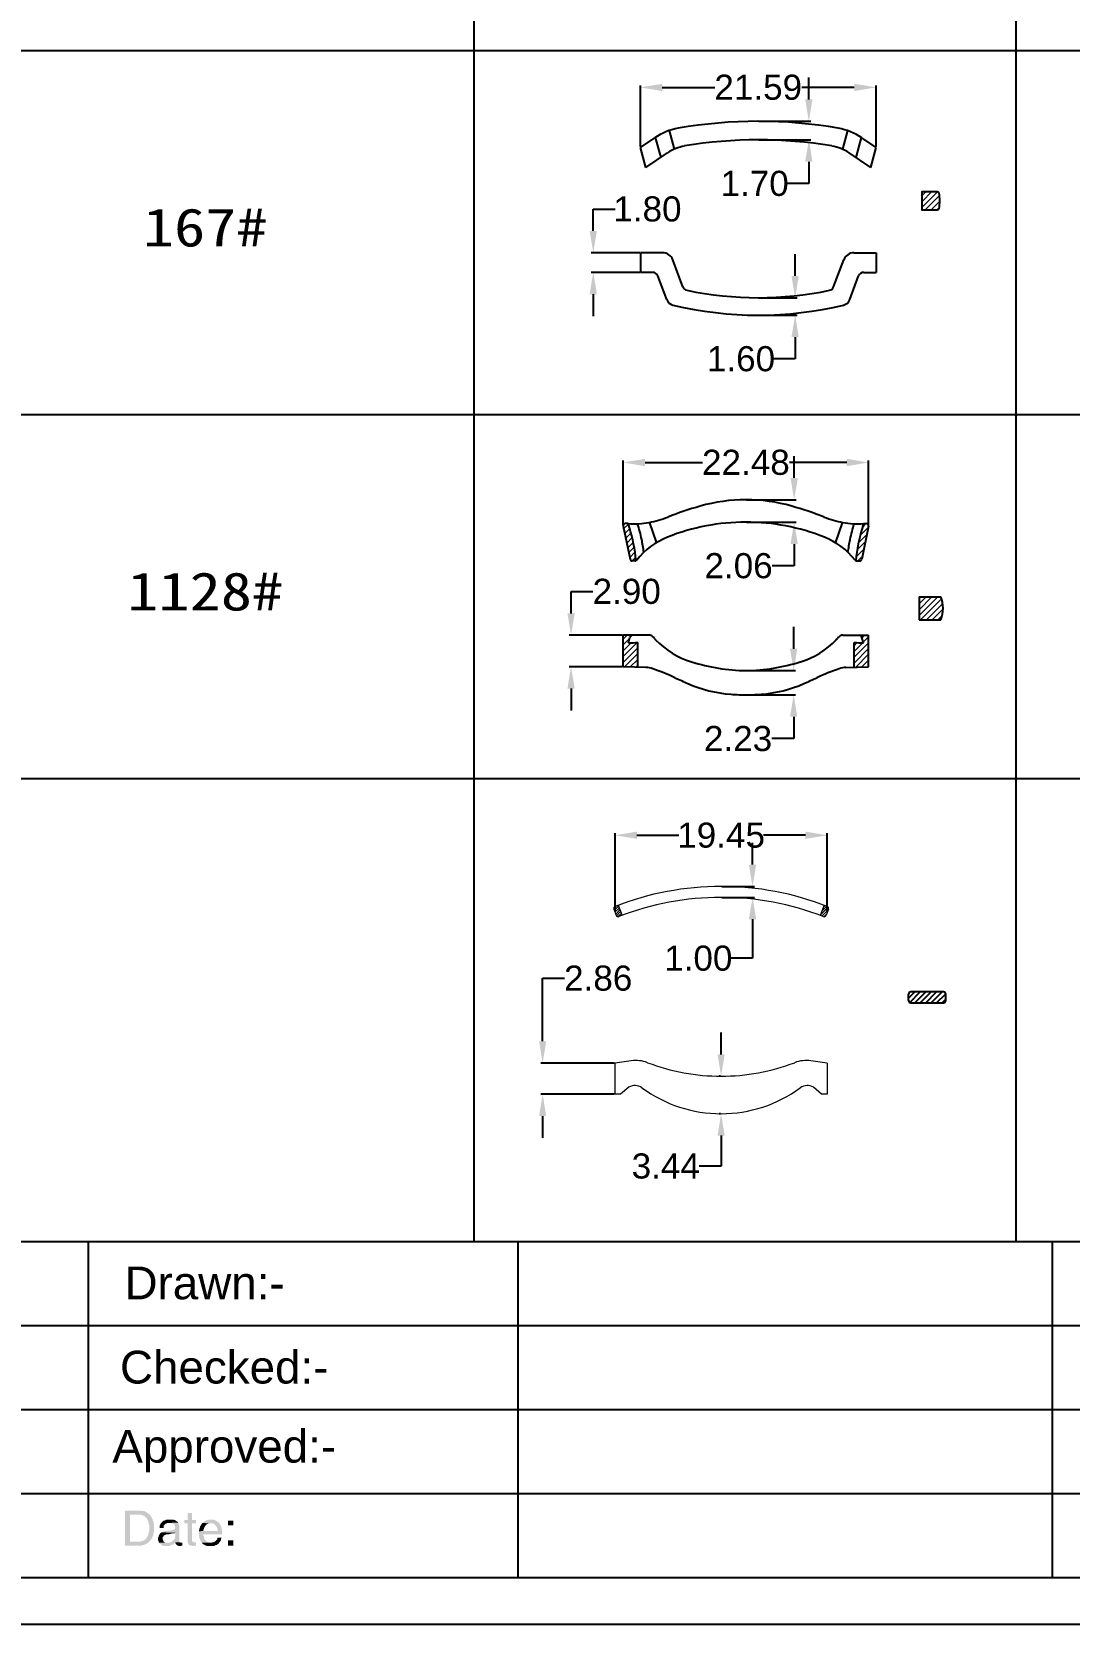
# Model space of a CAD drawing. Header units: inches. Extents: x 3613 to 8393, y -2205 to -794.
# Drawn here: x 4172 to 4267, y -1525.4 to -1379.5 of the extents above; entities that cross this region are included whole.
import ezdxf

# ---------------------------------------------------------------- set-up
doc = ezdxf.new("R2010")
doc.units = ezdxf.units.IN
doc.header["$MEASUREMENT"] = 0
doc.styles.get("Standard").update_dxf_attribs({"font": 'arial.ttf'})
doc.dimstyles.new('Standard$0', dxfattribs={"dimtxt": 2.3, "dimasz": 2, "dimexe": 1, "dimexo": 1, "dimgap": 1, "dimtad": 0, "dimtih": 1, "dimtoh": 1, "dimdec": 1, "dimzin": 0, "dimdsep": 46, "dimtxsty": 'Standard', "dimcen": 0, "dimclrd": 4, "dimclre": 4, "dimclrt": 4, "dimadec": 1, "dimazin": 0, "dimtfac": 1, "dimtdec": 1, "dimtofl": 0, "dimtmove": 0, "dimatfit": 0, "dimfxl": 1, "dimtolj": 1, "dimtzin": 0, "dimarcsym": 0})
pattern_1 = [(45, (2858.61901, -1842.22825), (-0.112253202, 0.112253202), [])]

# ---------------------------------------------------------------- blocks, each defined once
blk = doc.blocks.new('*D504')
at = {"color": 0, "lineweight": -2, "transparency": 16777216}
for p, q in [((4226.14, -1424.68), (4226.14, -1418.76)), ((4228.14, -1418.94), (4233.39, -1418.94)), ((4246.62, -1418.94), (4241.38, -1418.94)), ((4248.62, -1424.68), (4248.62, -1418.76))]:
    blk.add_line(p, q, dxfattribs=at)
at = {"color": 0, "transparency": 16777216}
for points in [[(4228.14, -1418.61), (4228.14, -1419.28), (4226.14, -1418.94)], [(4246.62, -1418.61), (4246.62, -1419.28), (4248.62, -1418.94)]]:
    blk.add_solid(points, dxfattribs=at)
at = {"layer": 'Defpoints', "color": 0, "transparency": 16777216}
for p in [(4248.62, -1418.94), (4226.14, -1424.74), (4248.62, -1424.74)]:
    blk.add_point(p, dxfattribs=at)
at = {"color": 0, "lineweight": 9, "transparency": 16777216, "insert": (4237.38, -1418.94), "char_height": 2.3, "attachment_point": 5}
blk.add_mtext('\\A1;22.48', dxfattribs=at)
blk = doc.blocks.new('*D505')
at = {"color": 0, "lineweight": -2, "transparency": 16777216}
for p, q in [((4241.8, -1420.36), (4241.8, -1418.36)), ((4237.45, -1422.36), (4241.98, -1422.36)), ((4237.45, -1424.41), (4241.98, -1424.41)), ((4241.8, -1426.41), (4241.8, -1428.41)), ((4241.8, -1428.41), (4239.8, -1428.41))]:
    blk.add_line(p, q, dxfattribs=at)
at = {"color": 0, "transparency": 16777216}
for points in [[(4241.47, -1420.36), (4242.14, -1420.36), (4241.8, -1422.36)], [(4241.47, -1426.41), (4242.14, -1426.41), (4241.8, -1424.41)]]:
    blk.add_solid(points, dxfattribs=at)
at = {"layer": 'Defpoints', "color": 0, "transparency": 16777216}
for p in [(4237.38, -1422.36), (4237.38, -1424.41), (4241.8, -1424.41)]:
    blk.add_point(p, dxfattribs=at)
at = {"color": 0, "lineweight": 9, "transparency": 16777216, "insert": (4236.71, -1428.41), "char_height": 2.3, "attachment_point": 5}
blk.add_mtext('\\A1;2.06', dxfattribs=at)
blk = doc.blocks.new('*D506')
at = {"color": 0, "lineweight": -2, "transparency": 16777216}
for p, q in [((4241.76, -1436.01), (4241.76, -1434.01)), ((4237.45, -1438.01), (4241.94, -1438.01)), ((4237.42, -1440.24), (4241.94, -1440.24)), ((4241.76, -1442.24), (4241.76, -1444.24)), ((4241.76, -1444.24), (4239.76, -1444.24))]:
    blk.add_line(p, q, dxfattribs=at)
at = {"color": 0, "transparency": 16777216}
for points in [[(4241.42, -1436.01), (4242.09, -1436.01), (4241.76, -1438.01)], [(4241.42, -1442.24), (4242.09, -1442.24), (4241.76, -1440.24)]]:
    blk.add_solid(points, dxfattribs=at)
at = {"layer": 'Defpoints', "color": 0, "transparency": 16777216}
for p in [(4237.38, -1438.01), (4237.36, -1440.24), (4241.76, -1440.24)]:
    blk.add_point(p, dxfattribs=at)
at = {"color": 0, "lineweight": 9, "transparency": 16777216, "insert": (4236.66, -1444.24), "char_height": 2.3, "attachment_point": 5}
blk.add_mtext('\\A1;2.23', dxfattribs=at)
blk = doc.blocks.new('*D507')
at = {"color": 0, "lineweight": -2, "transparency": 16777216}
for p, q in [((4221.36, -1432.76), (4221.36, -1430.76)), ((4221.36, -1430.76), (4223.36, -1430.76)), ((4226.08, -1434.76), (4221.18, -1434.76)), ((4226.08, -1437.66), (4221.18, -1437.66)), ((4221.36, -1439.66), (4221.36, -1441.66))]:
    blk.add_line(p, q, dxfattribs=at)
at = {"color": 0, "transparency": 16777216}
for points in [[(4221.03, -1432.76), (4221.7, -1432.76), (4221.36, -1434.76)], [(4221.03, -1439.66), (4221.7, -1439.66), (4221.36, -1437.66)]]:
    blk.add_solid(points, dxfattribs=at)
at = {"layer": 'Defpoints', "color": 0, "transparency": 16777216}
for p in [(4221.36, -1434.76), (4226.14, -1434.76), (4226.14, -1437.66)]:
    blk.add_point(p, dxfattribs=at)
at = {"color": 0, "lineweight": 9, "transparency": 16777216, "insert": (4226.46, -1430.76), "char_height": 2.3, "attachment_point": 5}
blk.add_mtext('\\A1;2.90', dxfattribs=at)
blk = doc.blocks.new('*D508')
at = {"color": 0, "lineweight": -2, "transparency": 16777216}
for p, q in [((4227.72, -1390.01), (4227.72, -1384.4)), ((4229.72, -1384.58), (4234.52, -1384.58)), ((4247.31, -1384.58), (4242.51, -1384.58)), ((4249.31, -1390.01), (4249.31, -1384.4))]:
    blk.add_line(p, q, dxfattribs=at)
at = {"color": 0, "transparency": 16777216}
for points in [[(4229.72, -1384.25), (4229.72, -1384.92), (4227.72, -1384.58)], [(4247.31, -1384.25), (4247.31, -1384.92), (4249.31, -1384.58)]]:
    blk.add_solid(points, dxfattribs=at)
at = {"layer": 'Defpoints', "color": 0, "transparency": 16777216}
for p in [(4249.31, -1384.58), (4227.72, -1390.07), (4249.31, -1390.07)]:
    blk.add_point(p, dxfattribs=at)
at = {"color": 0, "lineweight": 9, "transparency": 16777216, "insert": (4238.51, -1384.58), "char_height": 2.3, "attachment_point": 5}
blk.add_mtext('\\A1;21.59', dxfattribs=at)
blk = doc.blocks.new('*D509')
at = {"color": 0, "lineweight": -2, "transparency": 16777216}
for p, q in [((4243.15, -1385.69), (4243.15, -1383.69)), ((4238.58, -1387.69), (4243.33, -1387.69)), ((4238.58, -1389.39), (4243.33, -1389.39)), ((4243.15, -1391.39), (4243.15, -1393.39)), ((4243.15, -1393.39), (4241.15, -1393.39))]:
    blk.add_line(p, q, dxfattribs=at)
at = {"color": 0, "transparency": 16777216}
for points in [[(4242.81, -1385.69), (4243.48, -1385.69), (4243.15, -1387.69)], [(4242.81, -1391.39), (4243.48, -1391.39), (4243.15, -1389.39)]]:
    blk.add_solid(points, dxfattribs=at)
at = {"layer": 'Defpoints', "color": 0, "transparency": 16777216}
for p in [(4238.51, -1387.69), (4243.15, -1387.69), (4238.51, -1389.39)]:
    blk.add_point(p, dxfattribs=at)
at = {"color": 0, "lineweight": 9, "transparency": 16777216, "insert": (4238.18, -1393.39), "char_height": 2.3, "attachment_point": 5}
blk.add_mtext('\\A1;1.70', dxfattribs=at)
blk = doc.blocks.new('*D510')
at = {"color": 0, "lineweight": -2, "transparency": 16777216}
for p, q in [((4241.89, -1401.85), (4241.89, -1399.85)), ((4238.58, -1403.85), (4242.07, -1403.85)), ((4238.58, -1405.45), (4242.07, -1405.45)), ((4241.89, -1407.45), (4241.89, -1409.45)), ((4241.89, -1409.45), (4239.89, -1409.45))]:
    blk.add_line(p, q, dxfattribs=at)
at = {"color": 0, "transparency": 16777216}
for points in [[(4241.56, -1401.85), (4242.23, -1401.85), (4241.89, -1403.85)], [(4241.56, -1407.45), (4242.23, -1407.45), (4241.89, -1405.45)]]:
    blk.add_solid(points, dxfattribs=at)
at = {"layer": 'Defpoints', "color": 0, "transparency": 16777216}
for p in [(4238.51, -1403.85), (4238.51, -1405.45), (4241.89, -1405.45)]:
    blk.add_point(p, dxfattribs=at)
at = {"color": 0, "lineweight": 9, "transparency": 16777216, "insert": (4236.93, -1409.45), "char_height": 2.3, "attachment_point": 5}
blk.add_mtext('\\A1;1.60', dxfattribs=at)
blk = doc.blocks.new('*D511')
at = {"color": 0, "lineweight": -2, "transparency": 16777216}
for p, q in [((4223.4, -1397.73), (4223.4, -1395.73)), ((4223.4, -1395.73), (4225.4, -1395.73)), ((4227.65, -1399.73), (4223.22, -1399.73)), ((4227.65, -1401.53), (4223.22, -1401.53)), ((4223.4, -1403.53), (4223.4, -1405.53))]:
    blk.add_line(p, q, dxfattribs=at)
at = {"color": 0, "transparency": 16777216}
for points in [[(4223.06, -1397.73), (4223.73, -1397.73), (4223.4, -1399.73)], [(4223.06, -1403.53), (4223.73, -1403.53), (4223.4, -1401.53)]]:
    blk.add_solid(points, dxfattribs=at)
at = {"layer": 'Defpoints', "color": 0, "transparency": 16777216}
for p in [(4223.4, -1399.73), (4227.72, -1399.73), (4227.72, -1401.53)]:
    blk.add_point(p, dxfattribs=at)
at = {"color": 0, "lineweight": 9, "transparency": 16777216, "insert": (4228.36, -1395.73), "char_height": 2.3, "attachment_point": 5}
blk.add_mtext('\\A1;1.80', dxfattribs=at)
blk = doc.blocks.new('*D512')
at = {"color": 0, "lineweight": -2, "transparency": 16777216}
for p, q in [((4218.76, -1471.96), (4218.76, -1466.19)), ((4218.76, -1466.19), (4220.76, -1466.19)), ((4225.32, -1473.96), (4218.58, -1473.96)), ((4225.32, -1476.82), (4218.58, -1476.82)), ((4218.76, -1478.82), (4218.76, -1480.82))]:
    blk.add_line(p, q, dxfattribs=at)
at = {"color": 0, "transparency": 16777216}
for points in [[(4218.43, -1471.96), (4219.09, -1471.96), (4218.76, -1473.96)], [(4218.43, -1478.82), (4219.09, -1478.82), (4218.76, -1476.82)]]:
    blk.add_solid(points, dxfattribs=at)
at = {"layer": 'Defpoints', "color": 0, "transparency": 16777216}
for p in [(4218.76, -1473.96), (4225.39, -1473.96), (4225.39, -1476.82)]:
    blk.add_point(p, dxfattribs=at)
at = {"color": 0, "lineweight": 9, "transparency": 16777216, "insert": (4223.85, -1466.19), "char_height": 2.3, "attachment_point": 5}
blk.add_mtext('\\A1;2.86', dxfattribs=at)
blk = doc.blocks.new('*D515')
at = {"color": 0, "lineweight": -2, "transparency": 16777216}
for p, q in [((4235.11, -1473.16), (4235.11, -1471.16)), ((4235.05, -1475.16), (4234.93, -1475.16)), ((4235.05, -1478.6), (4234.93, -1478.6)), ((4235.11, -1480.6), (4235.11, -1483.4)), ((4235.11, -1483.4), (4233.11, -1483.4))]:
    blk.add_line(p, q, dxfattribs=at)
at = {"color": 0, "transparency": 16777216}
for points in [[(4234.78, -1473.16), (4235.44, -1473.16), (4235.11, -1475.16)], [(4234.78, -1480.6), (4235.44, -1480.6), (4235.11, -1478.6)]]:
    blk.add_solid(points, dxfattribs=at)
at = {"layer": 'Defpoints', "color": 0, "transparency": 16777216}
for p in [(4235.11, -1475.16), (4235.11, -1478.6), (4235.11, -1478.6)]:
    blk.add_point(p, dxfattribs=at)
at = {"color": 0, "lineweight": 9, "transparency": 16777216, "insert": (4230.04, -1483.4), "char_height": 2.3, "attachment_point": 5}
blk.add_mtext('\\A1;3.44', dxfattribs=at)
blk = doc.blocks.new('*D513')
at = {"color": 0, "lineweight": -2, "transparency": 16777216}
for p, q in [((4225.39, -1460.08), (4225.39, -1452.91)), ((4227.39, -1453.09), (4231.24, -1453.09)), ((4242.84, -1453.09), (4238.98, -1453.09)), ((4244.84, -1460.08), (4244.84, -1452.91))]:
    blk.add_line(p, q, dxfattribs=at)
at = {"color": 0, "transparency": 16777216}
for points in [[(4227.39, -1452.76), (4227.39, -1453.42), (4225.39, -1453.09)], [(4242.84, -1452.76), (4242.84, -1453.42), (4244.84, -1453.09)]]:
    blk.add_solid(points, dxfattribs=at)
at = {"layer": 'Defpoints', "color": 0, "transparency": 16777216}
for p in [(4244.84, -1453.09), (4225.39, -1460.14), (4244.84, -1460.14)]:
    blk.add_point(p, dxfattribs=at)
at = {"color": 0, "lineweight": 9, "transparency": 16777216, "insert": (4235.11, -1453.09), "char_height": 2.3, "attachment_point": 5}
blk.add_mtext('\\A1;19.45', dxfattribs=at)
blk = doc.blocks.new('*D514')
at = {"color": 0, "lineweight": -2, "transparency": 16777216}
for p, q in [((4237.99, -1455.78), (4237.99, -1453.78)), ((4235.17, -1457.78), (4238.17, -1457.78)), ((4235.17, -1458.78), (4238.17, -1458.78)), ((4237.99, -1460.78), (4237.99, -1464.36)), ((4237.99, -1464.36), (4235.99, -1464.36))]:
    blk.add_line(p, q, dxfattribs=at)
at = {"color": 0, "transparency": 16777216}
for points in [[(4237.65, -1455.78), (4238.32, -1455.78), (4237.99, -1457.78)], [(4237.65, -1460.78), (4238.32, -1460.78), (4237.99, -1458.78)]]:
    blk.add_solid(points, dxfattribs=at)
at = {"layer": 'Defpoints', "color": 0, "transparency": 16777216}
for p in [(4235.11, -1457.78), (4235.11, -1458.78), (4237.99, -1458.78)]:
    blk.add_point(p, dxfattribs=at)
at = {"color": 0, "lineweight": 9, "transparency": 16777216, "insert": (4233.02, -1464.36), "char_height": 2.3, "attachment_point": 5}
blk.add_mtext('\\A1;1.00', dxfattribs=at)

msp = doc.modelspace()

# ---------------------------------------------------------------- hatches: boundary and pattern name
at = {"lineweight": 9}
h = msp.add_hatch(dxfattribs=at)
h.set_pattern_fill('ANSI31', color=1, scale=3, style=0)
edge = h.paths.add_edge_path()
edge.add_arc((4254.903, -1395.668), 0.15, 270, 349.68388, ccw=False)
edge.add_line((4254.903, -1395.818), (4253.517, -1395.818))
edge.add_line((4253.517, -1395.818), (4253.517, -1394.118))
edge.add_line((4253.517, -1394.118), (4254.903, -1394.118))
edge.add_arc((4254.903, -1394.268), 0.15, 10.31612, 90, ccw=False)
edge.add_arc((4251.058, -1394.968), 4.059, -10.31612, 10.31612, ccw=False)
h = msp.add_hatch(dxfattribs=at)
h.set_pattern_fill('ANSI31', color=1, scale=3, style=0)
h.paths.add_polyline_path([(4226.148, -1424.785, -0.4760033), (4226.344, -1424.544), (4226.605, -1424.544, -0.0064406), (4226.716, -1424.899, -0.0474685), (4227.318, -1427.937, -0.1250283), (4227.223, -1427.961), (4226.975, -1427.961, -0.3550105), (4226.779, -1427.802)])
h = msp.add_hatch(dxfattribs=at)
h.set_pattern_fill('ANSI31', color=1, scale=3, style=0)
h.paths.add_polyline_path([(4248.62, -1424.785, 0.4760033), (4248.424, -1424.544), (4248.162, -1424.544, 0.0064406), (4248.051, -1424.899, 0.0474685), (4247.449, -1427.937, 0.1250283), (4247.545, -1427.961), (4247.792, -1427.961, 0.3550105), (4247.988, -1427.802)])
h = msp.add_hatch(dxfattribs=at)
h.set_pattern_fill('ANSI31', color=1, scale=3, style=0)
edge = h.paths.add_edge_path()
edge.add_arc((4252.587, -1432.295), 2.856, 338.4314, 381.5686)
edge.add_line((4255.244, -1431.245), (4253.244, -1431.245))
edge.add_line((4253.244, -1431.245), (4253.244, -1433.345))
edge.add_line((4253.244, -1433.345), (4255.244, -1433.345))
h = msp.add_hatch(dxfattribs=at)
h.set_pattern_fill('ANSI31', color=1, scale=3, style=0)
h.paths.add_polyline_path([(4226.144, -1434.76), (4227.04, -1434.759, 0.3394964), (4226.751, -1434.981), (4226.622, -1435.465, 0.0006459), (4227.478, -1435.431), (4227.478, -1437.696), (4226.144, -1437.655)])
h = msp.add_hatch(dxfattribs=at)
h.set_pattern_fill('ANSI31', color=1, scale=3, style=0)
h.paths.add_polyline_path([(4248.624, -1434.76), (4247.727, -1434.759, -0.3394964), (4248.017, -1434.981), (4248.146, -1435.465, -0.0006459), (4247.29, -1435.431), (4247.29, -1437.696), (4248.624, -1437.655)])
h = msp.add_hatch(dxfattribs=at)
h.set_pattern_fill('ANSI31', color=1, scale=0.05, style=0)
h.set_pattern_definition(pattern_1)
h.paths.add_polyline_path([(4225.28, -1459.863, -0.4128385), (4225.394, -1459.605, -0.002806), (4225.675, -1459.498), (4226.033, -1460.432, 0.0028963), (4225.754, -1460.539, -0.4156218), (4225.495, -1460.424)])
h = msp.add_hatch(dxfattribs=at)
h.set_pattern_fill('ANSI31', color=1, scale=0.05, style=0)
h.set_pattern_definition(pattern_1)
h.paths.add_polyline_path([(4244.944, -1459.863, 0.4128385), (4244.829, -1459.605, 0.002806), (4244.548, -1459.498), (4244.19, -1460.432, -0.0028963), (4244.469, -1460.539, 0.4156218), (4244.729, -1460.424)])
h = msp.add_hatch()
h.set_pattern_fill('ANSI31', color=6, scale=0.111)
h.set_pattern_definition([(45, (2981.90047, -2528.06634), (-0.24920211, 0.24920211), [])])
h.paths.add_polyline_path([(4255.687, -1467.635, 0.4142136), (4255.487, -1467.435), (4252.487, -1467.435, 0.4142136), (4252.287, -1467.635), (4252.287, -1468.235, 0.4142136), (4252.487, -1468.435), (4255.487, -1468.435, 0.4142136), (4255.687, -1468.235)])
at = {"transparency": 33554559}
for points in [[(4181.814, -1514.957), (4180.505, -1514.957), (4180.505, -1518.162), (4181.994, -1518.162), (4182.085, -1518.117), (4182.175, -1518.117), (4182.265, -1518.072), (4182.31, -1518.072), (4182.401, -1518.026), (4182.491, -1517.981), (4182.536, -1517.936), (4182.626, -1517.891), (4182.671, -1517.846), (4182.717, -1517.801), (4180.956, -1517.801), (4180.956, -1515.319), (4181.769, -1515.319), (4182.717, -1515.273), (4182.626, -1515.228), (4182.581, -1515.183), (4182.491, -1515.138), (4182.446, -1515.093), (4182.355, -1515.048), (4182.265, -1515.003), (4182.085, -1515.003), (4182.04, -1514.957), (4181.949, -1514.957)], [(4182.717, -1515.273), (4181.769, -1515.319), (4181.904, -1515.319), (4181.994, -1515.364), (4182.085, -1515.364), (4182.13, -1515.409), (4182.22, -1515.409), (4182.31, -1515.454), (4182.355, -1515.544), (4182.401, -1515.589), (4182.491, -1515.634), (4182.536, -1515.725), (4182.536, -1515.77), (4182.581, -1515.86), (4182.626, -1515.905), (4182.626, -1515.995), (4182.671, -1516.086), (4182.671, -1516.176), (4182.717, -1516.266), (4182.717, -1516.853), (4182.671, -1516.943), (4182.671, -1517.034), (4182.626, -1517.124), (4182.626, -1517.214), (4182.581, -1517.259), (4182.536, -1517.349), (4182.491, -1517.395), (4182.446, -1517.485), (4182.446, -1517.485), (4182.401, -1517.575), (4182.31, -1517.62), (4182.265, -1517.665), (4182.175, -1517.711), (4182.085, -1517.711), (4182.04, -1517.756), (4181.949, -1517.756), (4181.859, -1517.801), (4180.956, -1517.801), (4182.717, -1517.801), (4182.807, -1517.711), (4182.807, -1517.711), (4182.852, -1517.62), (4182.897, -1517.575), (4182.942, -1517.53), (4182.987, -1517.44), (4183.032, -1517.349), (4183.032, -1517.304), (4183.078, -1517.214), (4183.078, -1517.124), (4183.123, -1517.034), (4183.123, -1516.943), (4183.168, -1516.853), (4183.168, -1516.311), (4183.123, -1516.221), (4183.123, -1516.041), (4183.078, -1515.95), (4183.078, -1515.905), (4183.032, -1515.815), (4183.032, -1515.725), (4182.987, -1515.68), (4182.942, -1515.589), (4182.897, -1515.499), (4182.852, -1515.454), (4182.807, -1515.409), (4182.762, -1515.319)], [(4186.643, -1515.183), (4186.237, -1515.183), (4186.237, -1515.815), (4185.921, -1515.815), (4185.921, -1516.131), (4186.237, -1516.131), (4186.237, -1517.846), (4186.282, -1517.936), (4186.327, -1518.026), (4186.327, -1518.072), (4186.372, -1518.117), (4186.417, -1518.117), (4186.508, -1518.162), (4186.598, -1518.162), (4186.688, -1518.207), (4186.733, -1518.207), (4186.778, -1518.162), (4187.004, -1518.162), (4187.004, -1517.846), (4186.778, -1517.846), (4186.688, -1517.801), (4186.643, -1517.756), (4186.643, -1516.131), (4187.004, -1516.131), (4187.004, -1515.815), (4186.643, -1515.815)], [(4183.845, -1516.943), (4183.8, -1516.988), (4183.709, -1517.034), (4183.709, -1517.079), (4183.664, -1517.124), (4183.619, -1517.214), (4183.574, -1517.259), (4183.574, -1517.349), (4183.529, -1517.44), (4183.529, -1517.665), (4183.574, -1517.756), (4183.574, -1517.846), (4183.619, -1517.891), (4184.341, -1517.891), (4184.206, -1517.891), (4184.116, -1517.846), (4184.07, -1517.801), (4184.025, -1517.756), (4183.98, -1517.665), (4183.935, -1517.575), (4183.935, -1517.44), (4183.98, -1517.349), (4184.025, -1517.304), (4184.07, -1517.214), (4184.116, -1517.214), (4184.206, -1517.169), (4184.296, -1517.124), (4184.477, -1517.124), (4184.838, -1517.034), (4185.018, -1517.034), (4185.109, -1516.988)], [(4185.379, -1516.041), (4184.567, -1516.086), (4184.747, -1516.086), (4184.793, -1516.131), (4184.883, -1516.131), (4184.928, -1516.176), (4185.018, -1516.221), (4185.063, -1516.311), (4185.063, -1516.402), (4185.109, -1516.492), (4185.109, -1516.492), (4185.063, -1516.582), (4185.063, -1516.627), (4185.018, -1516.672), (4184.928, -1516.718), (4184.883, -1516.718), (4184.793, -1516.763), (4184.296, -1516.808), (4184.161, -1516.808), (4184.07, -1516.853), (4183.98, -1516.898), (4183.935, -1516.898), (4183.845, -1516.943), (4185.109, -1516.988), (4185.109, -1517.304), (4185.063, -1517.395), (4185.063, -1517.53), (4185.018, -1517.575), (4184.928, -1517.665), (4184.883, -1517.711), (4184.838, -1517.756), (4184.793, -1517.801), (4184.702, -1517.846), (4184.612, -1517.846), (4184.522, -1517.891), (4183.619, -1517.891), (4183.664, -1517.981), (4183.755, -1518.026), (4183.8, -1518.072), (4183.845, -1518.117), (4183.935, -1518.162), (4183.98, -1518.162), (4184.07, -1518.207), (4184.567, -1518.207), (4184.612, -1518.162), (4184.702, -1518.117), (4184.793, -1518.117), (4184.838, -1518.072), (4184.928, -1518.026), (4185.018, -1517.936), (4185.018, -1517.936), (4185.109, -1517.846), (4185.515, -1517.846), (4185.47, -1517.756), (4185.47, -1516.311), (4185.424, -1516.221), (4185.424, -1516.131)], [(4184.612, -1515.77), (4184.296, -1515.77), (4184.206, -1515.815), (4184.116, -1515.86), (4184.07, -1515.86), (4183.98, -1515.905), (4183.935, -1515.95), (4183.89, -1515.995), (4183.845, -1516.041), (4183.8, -1516.086), (4183.755, -1516.176), (4183.709, -1516.266), (4183.664, -1516.357), (4183.664, -1516.537), (4184.025, -1516.537), (4184.025, -1516.402), (4184.07, -1516.311), (4184.116, -1516.266), (4184.161, -1516.176), (4184.206, -1516.176), (4184.296, -1516.131), (4184.386, -1516.086), (4184.567, -1516.086), (4185.379, -1516.041), (4185.334, -1515.995), (4185.244, -1515.95), (4185.199, -1515.905), (4185.154, -1515.86), (4185.063, -1515.815), (4184.973, -1515.815), (4184.928, -1515.77), (4184.702, -1515.77)], [(4188.358, -1515.77), (4188.132, -1515.77), (4188.042, -1515.815), (4187.997, -1515.815), (4187.907, -1515.86), (4187.816, -1515.905), (4187.771, -1515.95), (4187.681, -1515.995), (4187.636, -1516.041), (4187.591, -1516.086), (4188.358, -1516.131), (4188.539, -1516.131), (4188.629, -1516.176), (4188.719, -1516.221), (4188.764, -1516.266), (4188.809, -1516.311), (4188.809, -1516.311), (4188.854, -1516.402), (4188.9, -1516.447), (4188.945, -1516.537), (4188.945, -1516.627), (4188.99, -1516.718), (4188.99, -1516.808), (4187.681, -1516.808), (4187.275, -1516.853), (4187.275, -1517.304), (4187.32, -1517.395), (4187.32, -1517.485), (4187.365, -1517.575), (4187.365, -1517.62), (4187.41, -1517.711), (4187.455, -1517.801), (4187.501, -1517.846), (4187.546, -1517.891), (4188.358, -1517.891), (4188.268, -1517.891), (4188.177, -1517.846), (4188.087, -1517.846), (4188.042, -1517.801), (4187.952, -1517.756), (4187.907, -1517.711), (4187.862, -1517.665), (4187.816, -1517.62), (4187.771, -1517.575), (4187.771, -1517.485), (4187.726, -1517.44), (4187.726, -1517.349), (4187.681, -1517.214), (4187.681, -1517.124), (4189.396, -1517.124), (4189.396, -1516.808), (4189.351, -1516.718), (4189.351, -1516.537), (4189.306, -1516.447), (4189.261, -1516.357), (4189.261, -1516.311), (4189.216, -1516.221), (4189.17, -1516.176), (4189.125, -1516.086), (4189.08, -1516.041), (4188.99, -1515.995), (4188.945, -1515.95), (4188.854, -1515.905), (4188.809, -1515.86), (4188.719, -1515.815), (4188.629, -1515.77), (4188.448, -1515.77)], [(4187.591, -1516.086), (4187.546, -1516.131), (4187.501, -1516.221), (4187.455, -1516.266), (4187.41, -1516.357), (4187.365, -1516.402), (4187.365, -1516.492), (4187.32, -1516.582), (4187.32, -1516.672), (4187.275, -1516.763), (4187.275, -1516.853), (4187.681, -1516.808), (4187.681, -1516.718), (4187.726, -1516.627), (4187.726, -1516.537), (4187.771, -1516.492), (4187.816, -1516.402), (4187.862, -1516.357), (4187.907, -1516.311), (4187.952, -1516.221), (4188.042, -1516.176), (4188.087, -1516.176), (4188.177, -1516.131), (4188.358, -1516.131)], [(4190.434, -1516.311), (4190.434, -1515.86), (4189.938, -1515.86), (4189.938, -1516.311)], [(4185.515, -1517.846), (4185.109, -1517.846), (4185.109, -1517.936), (4185.605, -1517.891), (4185.605, -1517.891)], [(4185.74, -1517.891), (4185.605, -1517.891), (4185.109, -1517.936), (4185.154, -1518.026), (4185.199, -1518.072), (4185.199, -1518.072), (4185.244, -1518.117), (4185.334, -1518.162), (4185.424, -1518.207), (4185.605, -1518.207), (4185.65, -1518.162), (4185.74, -1518.162)], [(4189.351, -1517.44), (4188.945, -1517.44), (4188.945, -1517.575), (4188.9, -1517.62), (4188.809, -1517.711), (4188.764, -1517.756), (4188.719, -1517.801), (4188.629, -1517.846), (4188.539, -1517.846), (4188.448, -1517.891), (4187.546, -1517.891), (4187.591, -1517.981), (4187.681, -1518.026), (4187.726, -1518.072), (4187.816, -1518.117), (4187.907, -1518.162), (4187.952, -1518.162), (4188.042, -1518.207), (4188.629, -1518.207), (4188.719, -1518.162), (4188.809, -1518.117), (4188.854, -1518.117), (4188.945, -1518.072), (4188.99, -1518.026), (4189.08, -1517.981), (4189.125, -1517.891), (4189.17, -1517.846), (4189.216, -1517.756), (4189.261, -1517.711), (4189.306, -1517.62), (4189.306, -1517.53)], [(4190.434, -1518.162), (4190.434, -1517.665), (4189.938, -1517.665), (4189.938, -1518.162)]]:
    msp.add_hatch(color=256, dxfattribs=at).paths.add_polyline_path(points)

# ---------------------------------------------------------------- linework, layer by layer
for p, q in [((4212.458, -1234.354), (4212.458, -1490.315)), ((4262.106, -1234.354), (4262.106, -1490.315)), ((4096.451, -1381.215), (4492.889, -1381.215)), ((4230.345, -1388.54), (4230.808, -1390.238)), ((4246.68, -1388.54), (4246.217, -1390.238)), ((4227.717, -1390.074), (4229.024, -1389.195)), ((4229.079, -1389.158), (4229.579, -1390.991)), ((4247.947, -1389.158), (4247.447, -1390.991)), ((4249.308, -1390.074), (4248.002, -1389.195)), ((4228.213, -1391.91), (4227.717, -1390.074)), ((4228.213, -1391.91), (4230.195, -1390.576)), ((4248.813, -1391.91), (4246.83, -1390.576)), ((4248.813, -1391.91), (4249.308, -1390.074)), ((4229.751, -1399.728), (4227.717, -1399.728)), ((4227.717, -1399.728), (4227.717, -1401.528)), ((4247.275, -1399.728), (4249.308, -1399.728)), ((4249.308, -1399.728), (4249.308, -1401.528)), ((4228.848, -1401.528), (4227.717, -1401.528)), ((4231.612, -1402.856), (4230.688, -1400.378)), ((4245.414, -1402.856), (4246.338, -1400.378)), ((4248.177, -1401.528), (4249.308, -1401.528)), ((4230.126, -1404.023), (4229.317, -1401.853)), ((4246.9, -1404.023), (4247.709, -1401.853)), ((4096.451, -1414.557), (4492.889, -1414.557)), ((4226.148, -1424.785), (4226.779, -1427.802)), ((4226.605, -1424.544), (4226.344, -1424.544)), ((4228.563, -1424.472), (4229.171, -1426.237)), ((4246.204, -1424.472), (4245.597, -1426.237)), ((4248.62, -1424.785), (4247.988, -1427.802)), ((4248.162, -1424.544), (4248.424, -1424.544)), ((4227.223, -1427.961), (4226.975, -1427.961)), ((4247.545, -1427.961), (4247.792, -1427.961)), ((4253.244, -1431.245), (4253.244, -1433.345)), ((4253.244, -1431.245), (4255.244, -1431.245)), ((4253.244, -1433.345), (4255.244, -1433.345)), ((4228.495, -1434.757), (4226.144, -1434.76)), ((4226.144, -1437.655), (4226.144, -1434.76)), ((4226.622, -1435.465), (4226.751, -1434.981)), ((4229.009, -1435.067), (4228.976, -1435.03)), ((4229.042, -1435.104), (4229.009, -1435.067)), ((4245.726, -1435.104), (4245.759, -1435.067)), ((4245.759, -1435.067), (4245.791, -1435.03)), ((4246.272, -1434.757), (4248.624, -1434.76)), ((4248.146, -1435.465), (4248.017, -1434.981)), ((4248.624, -1437.655), (4248.624, -1434.76)), ((4227.478, -1437.696), (4227.478, -1435.431)), ((4247.29, -1437.696), (4247.29, -1435.431)), ((4228.228, -1437.718), (4226.144, -1437.655)), ((4246.539, -1437.718), (4248.624, -1437.655)), ((4096.451, -1447.898), (4492.889, -1447.898)), ((4252.287, -1468.235), (4252.287, -1467.635)), ((4255.487, -1467.435), (4252.487, -1467.435)), ((4252.487, -1468.435), (4255.487, -1468.435)), ((4255.687, -1468.235), (4255.687, -1467.635)), ((4083.633, -1521.095), (4492.889, -1521.095))]:
    msp.add_line(p, q)
at = {"color": 0, "lineweight": 9}
for p, q in [((4225.28, -1459.863), (4225.495, -1460.424)), ((4225.675, -1459.497), (4226.033, -1460.431)), ((4244.548, -1459.497), (4244.19, -1460.431)), ((4244.944, -1459.863), (4244.729, -1460.424)), ((4226.879, -1473.741), (4225.387, -1473.964)), ((4225.387, -1473.964), (4225.387, -1476.821)), ((4244.836, -1473.964), (4243.344, -1473.741)), ((4244.836, -1473.964), (4244.836, -1476.821)), ((4225.901, -1476.821), (4225.387, -1476.821)), ((4226.65, -1476.178), (4225.901, -1476.821)), ((4244.322, -1476.821), (4243.573, -1476.178)), ((4244.836, -1476.821), (4244.322, -1476.821))]:
    msp.add_line(p, q, dxfattribs=at)
msp.add_lwpolyline([(4496.927, -1525.354), (4496.927, -1228.354), (4076.927, -1228.354), (4076.927, -1525.354)], close=True)
msp.add_lwpolyline([(4255.051, -1395.695, -0.362409), (4254.903, -1395.818), (4253.517, -1395.818), (4253.517, -1394.118), (4254.903, -1394.118, -0.362409), (4255.051, -1394.242, -0.0902691)], format="xyb", close=True)
for points in [[(4228.035, -1427.167, 0.0173612), (4227.833, -1425.99, 0.0242463), (4227.462, -1424.555, 0.0234011)], [(4246.733, -1427.167, -0.0173612), (4246.934, -1425.99, -0.0242463), (4247.305, -1424.555, -0.0234011)]]:
    msp.add_lwpolyline(points, format="xyb")
for points in [[(4096.451, -1490.315), (4492.889, -1490.315)], [(4177.12, -1490.315), (4177.12, -1521.095)], [(4216.475, -1490.315), (4216.475, -1521.095)], [(4265.444, -1490.315), (4265.444, -1521.095)], [(4096.451, -1497.988), (4392.581, -1497.988)], [(4096.451, -1505.705), (4445.521, -1505.705)], [(4096.451, -1513.378), (4392.581, -1513.378)]]:
    msp.add_lwpolyline(points)
for centre, radius, start, end in [((4232.149, -1393.842), 5.6, 99.96906, 123.92622), ((4238.513, -1430.046), 42.36, 80.03094, 99.96906), ((4244.876, -1393.842), 5.6, 56.07378, 80.03094), ((4232.428, -1393.895), 4, 99.55437, 123.92622), ((4238.513, -1430.046), 40.66, 80.44563, 99.55437), ((4244.598, -1393.895), 4, 56.07378, 80.44563), ((4229.751, -1400.728), 1, 20.45758, 90), ((4247.275, -1400.728), 1, 90, 159.54242), ((4228.848, -1402.028), 0.5, 20.45758, 90), ((4248.177, -1402.028), 0.5, 90, 159.54242), ((4232.08, -1402.681), 0.5, 200.45758, 258.20209), ((4238.513, -1371.886), 31.96, 258.20209, 281.79791), ((4244.945, -1402.681), 0.5, 281.79791, 339.54242), ((4230.876, -1403.743), 0.8, 200.45758, 256.51897), ((4238.513, -1371.886), 33.56, 256.51897, 283.48103), ((4246.15, -1403.743), 0.8, 283.48103, 339.54242), ((4243.097, -1457.347), 35.803, 106.05935, 111.08888), ((4237.345, -1437.366), 15.01, 89.85241, 106.05953), ((4237.422, -1437.366), 15.01, 73.94047, 90.14759), ((4231.67, -1457.347), 35.803, 68.91112, 73.94065), ((4226.344, -1424.744), 0.2, 90, 191.81842), ((4227.132, -1417.277), 7.285, 265.85072, 280.92307), ((4212.883, -1429.033), 14.438, 16.63992, 18.11599), ((4211.051, -1429.58), 16.35, 5.7671, 16.63791), ((4226.618, -1414.616), 9.996, 280.92489, 291.08616), ((4237.324, -1443.672), 19.257, 89.82206, 111.71672), ((4237.444, -1443.672), 19.257, 68.28328, 90.17794), ((4248.149, -1414.616), 9.996, 248.91384, 259.07511), ((4247.635, -1417.277), 7.285, 259.07693, 274.14928), ((4263.716, -1429.58), 16.35, 163.36209, 174.2329), ((4261.885, -1429.033), 14.438, 161.88401, 163.36008), ((4248.424, -1424.744), 0.2, 348.18158, 90), ((4232.71, -1432.087), 6.787, 111.71695, 141.75098), ((4242.058, -1432.087), 6.787, 38.24902, 68.28305), ((4226.975, -1427.761), 0.2, 191.81842, 270), ((4227.223, -1427.761), 0.2, 270, 321.75098), ((4247.545, -1427.761), 0.2, 218.24902, 270), ((4247.792, -1427.761), 0.2, 270, 348.18158), ((4252.587, -1432.295), 2.856, 338.4314, 21.5686), ((4227.041, -1435.059), 0.3, 90.07121, 165.07988), ((4228.496, -1435.257), 0.5, 49.28063, 90.07121), ((4227.792, -1436.075), 1.58, 41.42256, 49.28063), ((4230.709, -1433.638), 2.22, 221.33474, 223.93952), ((4234.685, -1429.801), 7.746, 223.96745, 252.84045), ((4240.083, -1429.801), 7.746, 287.15955, 316.03255), ((4244.059, -1433.638), 2.22, 316.06048, 318.66526), ((4246.976, -1436.075), 1.58, 130.71937, 138.57744), ((4246.272, -1435.257), 0.5, 89.92879, 130.71937), ((4247.727, -1435.059), 0.3, 14.92012, 89.92879), ((4214.074, -1104.269), 331.433, 272.16977, 272.31781), ((4260.694, -1104.269), 331.433, 267.68219, 267.83023), ((4228.168, -1439.717), 2, 70.36182, 88.27405), ((4219.723, -1463.383), 27.128, 65.70516, 70.36182), ((4237.677, -1420.312), 17.695, 252.64709, 269.04952), ((4237.09, -1420.312), 17.695, 270.95048, 287.35291), ((4255.044, -1463.383), 27.128, 109.63818, 114.29484), ((4246.599, -1439.717), 2, 91.72595, 109.63818), ((4338.641, -1199.963), 261.891, 245.70355, 245.98796), ((4236.821, -1428.526), 11.674, 245.98788, 265.91403), ((4237.946, -1428.526), 11.674, 274.08597, 294.01212), ((4136.126, -1199.963), 261.891, 294.01204, 294.29645), ((4239.184, -1395.449), 44.835, 265.9144, 266.92257), ((4237.494, -1426.868), 13.371, 266.92337, 269.52657), ((4237.273, -1426.868), 13.371, 270.47343, 273.07663), ((4235.584, -1395.449), 44.835, 273.07743, 274.0856), ((4252.487, -1467.635), 0.2, 90, 180), ((4252.487, -1468.235), 0.2, 180, 270), ((4255.487, -1467.635), 0.2, 0, 90), ((4255.487, -1468.235), 0.2, 270, 0)]:
    msp.add_arc(centre, radius, start, end)
for centre, radius, start, end in [((4235.112, -1484.595), 26.812, 90, 111.24943), ((4235.112, -1484.595), 26.812, 68.75057, 90), ((4225.467, -1459.792), 0.2, 111.24943, 200.98031), ((4235.112, -1484.595), 25.812, 90, 111.25564), ((4235.112, -1484.595), 25.812, 68.74436, 90), ((4244.757, -1459.792), 0.2, 339.01969, 68.75057), ((4225.682, -1460.352), 0.2, 200.98031, 291.25564), ((4244.542, -1460.352), 0.2, 248.74436, 339.01969), ((4227.267, -1476.83), 3.113, 69.15684, 97.15674), ((4235.112, -1456.225), 18.935, 249.15684, 270), ((4235.112, -1456.225), 18.935, 270, 290.84316), ((4242.956, -1476.83), 3.113, 82.84326, 110.84316), ((4227.221, -1477.094), 1.08, 53.71279, 121.93288), ((4243.002, -1477.094), 1.08, 58.06712, 126.28721), ((4235.112, -1466.348), 12.252, 233.71279, 270), ((4235.112, -1466.348), 12.252, 270, 306.28721)]:
    msp.add_arc(centre, radius, start, end, dxfattribs=at)

# ---------------------------------------------------------------- texts
at = {"width": 34.34827, "attachment_point": 5}
for s, insert, char_height in [('{\\fSimSun|b1|i0|c0|p2;\\W1.2;167\\fSimSun|b1|i0|c134|p2;#}', (4187.846, -1397.435), 3.5), ('{\\fSimSun|b1|i0|c0|p2;\\W1.2;1128\\fSimSun|b1|i0|c134|p2;#}', (4187.846, -1430.777), 3.5), ('Drawn:-', (4187.788, -1494.117), 2.9997), ('Checked:-', (4189.585, -1501.834), 2.9997), ('Approved:-', (4189.585, -1509.507), 2.9997)]:
    msp.add_mtext(s, dxfattribs=dict(at, insert=insert, char_height=char_height))

# ---------------------------------------------------------------- dimensions: what is measured, and where the dimension line sits
at = {"color": 3, "lineweight": 9}
for base, p1, p2, picture, middle in [((4249.308, -1384.583), (4227.717, -1390.074), (4249.308, -1390.074), '*D508', (4238.513, -1384.583)), ((4248.624, -1418.943), (4226.144, -1424.744), (4248.624, -1424.744), '*D504', (4237.384, -1418.943)), ((4244.836, -1453.091), (4225.387, -1460.144), (4244.836, -1460.144), '*D513', (4235.112, -1453.091))]:
    dim = msp.add_linear_dim(base=base, p1=p1, p2=p2, dimstyle='Standard$0', override={"dimexe": 0.18, "dimexo": 0.0625, "dimgap": 0.09, "dimdec": 2, "dimcen": 0.09, "dimclrd": 0, "dimclre": 0, "dimclrt": 0, "dimtdec": 2, "dimatfit": 3, "dimfxl": 1.25}, dxfattribs=at)
    dim.commit()
    dim.dimension.update_dxf_attribs({"geometry": picture, "text_midpoint": middle})
for base, p1, p2, picture, middle in [((4243.145, -1387.687), (4238.513, -1389.387), (4238.513, -1387.687), '*D509', (4238.18, -1393.387)), ((4221.3635, -1434.7598), (4226.1437, -1437.6553), (4226.1437, -1434.7598), '*D507', (4226.4564, -1430.7598)), ((4241.757, -1440.239), (4237.384, -1438.005), (4237.362, -1440.239), '*D506', (4236.66, -1444.239)), ((4237.986, -1458.783), (4235.112, -1457.783), (4235.112, -1458.783), '*D514', (4233.021, -1464.364)), ((4218.758, -1473.964), (4225.387, -1476.821), (4225.387, -1473.964), '*D512', (4223.854, -1466.186)), ((4235.111, -1478.6), (4235.112, -1475.16), (4235.112, -1478.6), '*D515', (4230.039, -1483.397))]:
    dim = msp.add_linear_dim(base=base, p1=p1, p2=p2, angle=90, dimstyle='Standard$0', override={"dimexe": 0.18, "dimexo": 0.0625, "dimgap": 0.09, "dimdec": 2, "dimcen": 0.09, "dimclrd": 0, "dimclre": 0, "dimclrt": 0, "dimtdec": 2, "dimatfit": 3, "dimfxl": 1.25}, dxfattribs=at)
    dim.commit()
    dim.dimension.update_dxf_attribs({"geometry": picture, "text_midpoint": middle, "dimtype": 160})
for p1, p2, distance, picture, middle in [((4227.717, -1401.528), (4227.717, -1399.728), 4.322, '*D511', (4228.361, -1395.728)), ((4238.513, -1403.846), (4238.513, -1405.446), 3.38, '*D510', (4236.927, -1409.446))]:
    dim = msp.add_aligned_dim(p1=p1, p2=p2, distance=distance, dimstyle='Standard$0', override={"dimexe": 0.18, "dimexo": 0.0625, "dimgap": 0.09, "dimdec": 2, "dimcen": 0.09, "dimclrd": 0, "dimclre": 0, "dimclrt": 0, "dimtdec": 2, "dimatfit": 3, "dimfxl": 1.25}, dxfattribs=at)
    dim.commit()
    dim.dimension.update_dxf_attribs({"geometry": picture, "text_midpoint": middle})
dim = msp.add_linear_dim(base=(4241.803, -1424.415), p1=(4237.384, -1422.356), p2=(4237.384, -1424.415), angle=90, dimstyle='Standard$0', override={"dimexe": 0.18, "dimexo": 0.0625, "dimgap": 0.09, "dimdec": 2, "dimcen": 0.09, "dimclrd": 0, "dimclre": 0, "dimclrt": 0, "dimtdec": 2, "dimatfit": 3, "dimfxl": 1.25}, dxfattribs=at)
dim.commit()
dim.dimension.update_dxf_attribs({"geometry": '*D505', "text_midpoint": (4236.707, -1428.415)})

doc.saveas('drawing.dxf')
